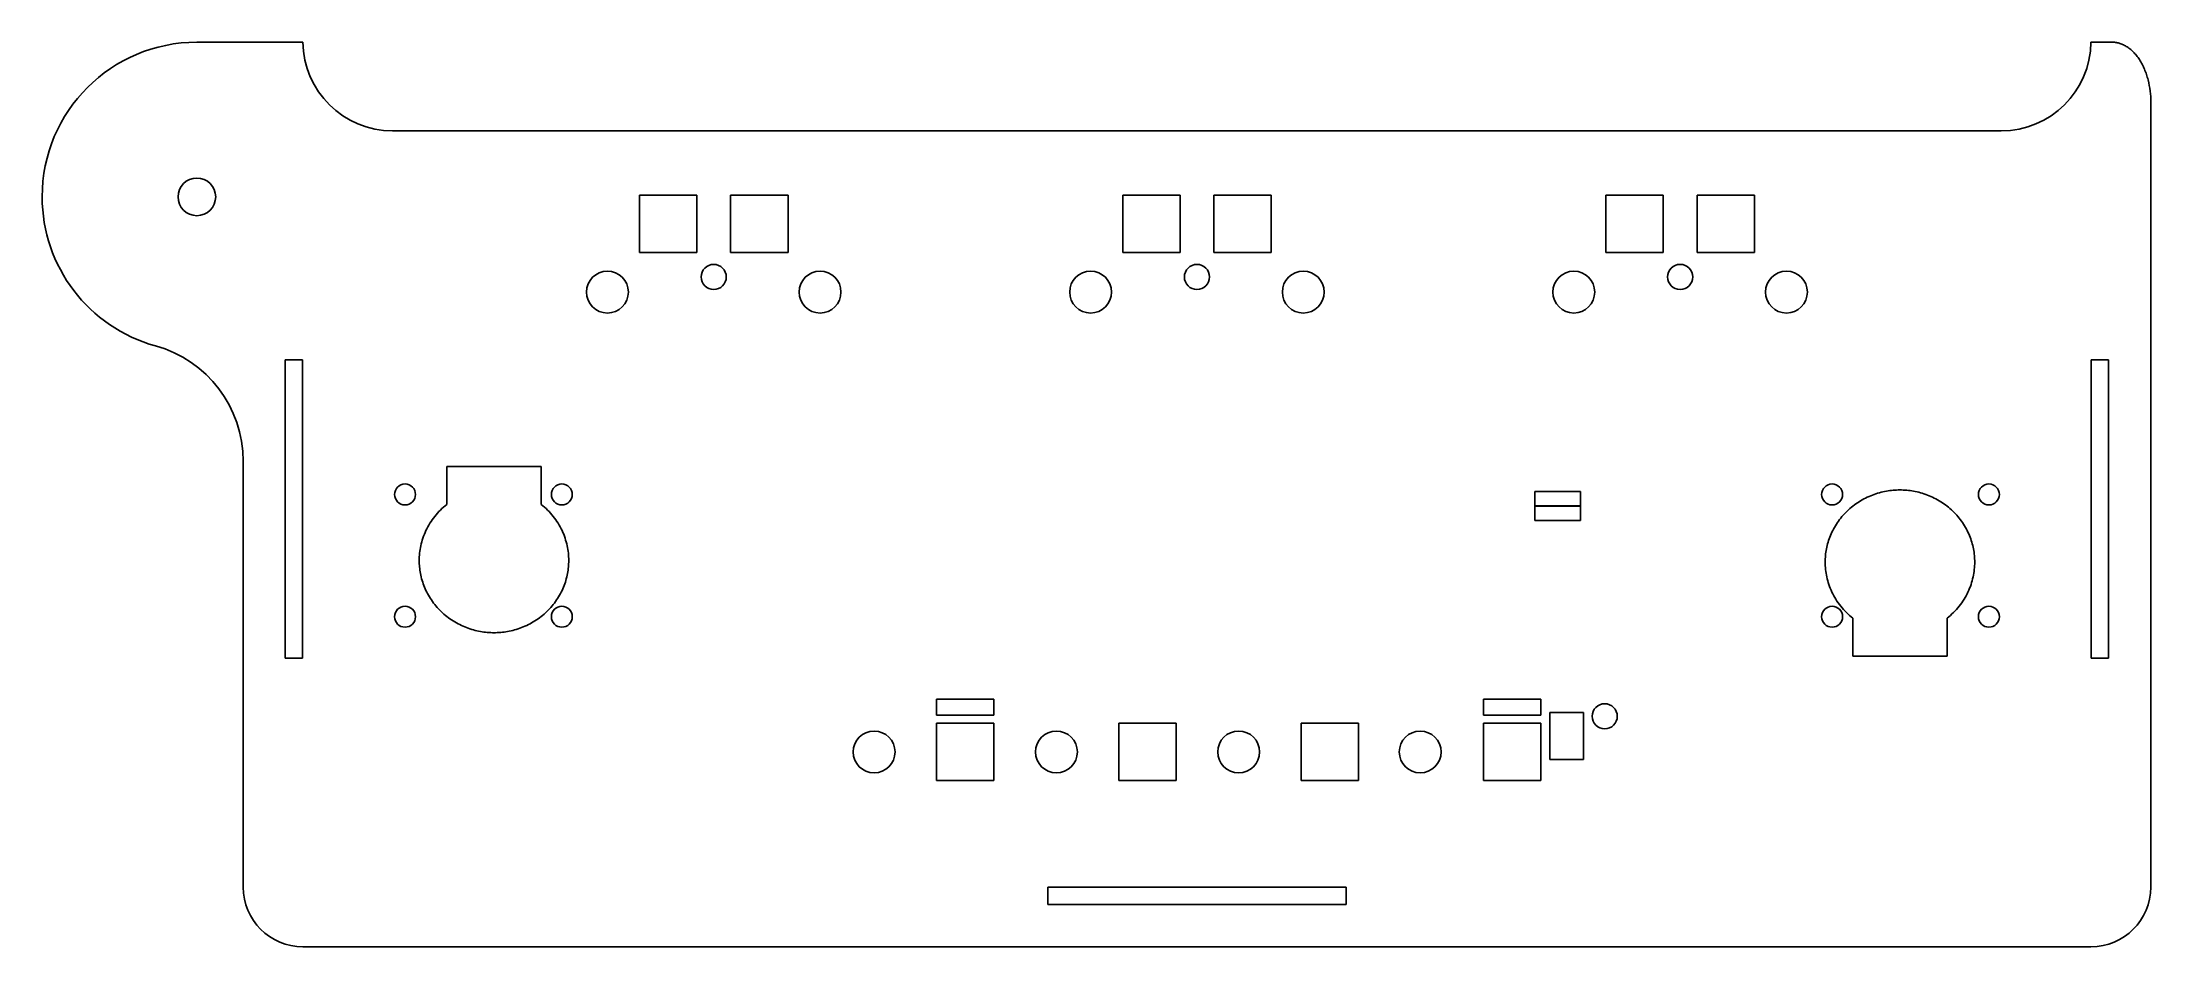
# Model space of a CAD drawing. Extents: x 821 to 1173, y -1508 to -1357.
import ezdxf

# ---------------------------------------------------------------- set-up
doc = ezdxf.new("R2010")
doc.units = 0
doc.layers.add('MAKE2D$VISIBLE$LINES', color=7, linetype='CONTINUOUS')

msp = doc.modelspace()

# ---------------------------------------------------------------- linework, layer by layer
at = {"layer": 'MAKE2D$VISIBLE$LINES'}
for p, q in [((846.52, -1356.65), (864.26, -1356.65)), ((1163.25, -1356.65), (1166.75, -1356.65)), ((1166.75, -1356.65), (1166.9, -1356.65)), ((1166.9, -1356.65), (1167.04, -1356.66)), ((1167.04, -1356.66), (1167.19, -1356.67)), ((1167.19, -1356.67), (1167.34, -1356.69)), ((1167.34, -1356.69), (1167.49, -1356.71)), ((1167.49, -1356.71), (1167.64, -1356.74)), ((1167.64, -1356.74), (1167.79, -1356.77)), ((1167.79, -1356.77), (1167.94, -1356.81)), ((1167.94, -1356.81), (1168.09, -1356.86)), ((1168.09, -1356.86), (1168.24, -1356.91)), ((1168.24, -1356.91), (1168.39, -1356.97)), ((1168.39, -1356.97), (1168.54, -1357.03)), ((1168.54, -1357.03), (1168.69, -1357.1)), ((1168.69, -1357.1), (1168.85, -1357.18)), ((1168.85, -1357.18), (1169, -1357.26)), ((1169, -1357.26), (1169.15, -1357.35)), ((1169.15, -1357.35), (1169.3, -1357.44)), ((1169.3, -1357.44), (1169.45, -1357.54)), ((1169.45, -1357.54), (1169.59, -1357.65)), ((1169.59, -1357.65), (1169.74, -1357.76)), ((1169.74, -1357.76), (1169.89, -1357.88)), ((1169.89, -1357.88), (1170.03, -1358.01)), ((1170.03, -1358.01), (1170.17, -1358.14)), ((1170.17, -1358.14), (1170.31, -1358.28)), ((1170.31, -1358.28), (1170.45, -1358.42)), ((1170.45, -1358.42), (1170.59, -1358.57)), ((1170.59, -1358.57), (1170.72, -1358.72)), ((1170.72, -1358.72), (1170.85, -1358.88)), ((1170.85, -1358.88), (1170.98, -1359.05)), ((1170.98, -1359.05), (1171.11, -1359.22)), ((1171.11, -1359.22), (1171.23, -1359.39)), ((1171.23, -1359.39), (1171.35, -1359.57)), ((1171.35, -1359.57), (1171.47, -1359.76)), ((1171.47, -1359.76), (1171.58, -1359.95)), ((1171.58, -1359.95), (1171.69, -1360.14)), ((1171.69, -1360.14), (1171.8, -1360.34)), ((1171.8, -1360.34), (1171.9, -1360.54)), ((1171.9, -1360.54), (1172.01, -1360.75)), ((1172.01, -1360.75), (1172.1, -1360.96)), ((1172.1, -1360.96), (1172.2, -1361.17)), ((1172.2, -1361.17), (1172.28, -1361.39)), ((1172.28, -1361.39), (1172.37, -1361.61)), ((1172.37, -1361.61), (1172.45, -1361.83)), ((1172.45, -1361.83), (1172.53, -1362.05)), ((1172.53, -1362.05), (1172.6, -1362.28)), ((1172.6, -1362.28), (1172.67, -1362.51)), ((1172.67, -1362.51), (1172.74, -1362.73)), ((1172.74, -1362.73), (1172.8, -1362.96)), ((1172.8, -1362.96), (1172.91, -1363.43)), ((1172.91, -1363.43), (1173, -1363.89)), ((1173, -1363.89), (1173.08, -1364.36)), ((1173.08, -1364.36), (1173.15, -1364.83)), ((1173.15, -1364.83), (1173.19, -1365.29)), ((1173.19, -1365.29), (1173.23, -1365.75)), ((1173.23, -1365.75), (1173.25, -1366.2)), ((1173.25, -1366.2), (1173.25, -1366.65)), ((1173.25, -1366.65), (1173.25, -1371.48)), ((879.26, -1371.48), (1013.75, -1371.48)), ((1013.75, -1371.48), (1148.25, -1371.48)), ((1173.25, -1371.48), (1173.25, -1420.71)), ((930.13, -1382.22), (920.54, -1382.22)), ((920.54, -1382.22), (920.54, -1391.81)), ((930.13, -1391.81), (930.13, -1382.22)), ((945.37, -1382.22), (935.78, -1382.22)), ((935.78, -1382.22), (935.78, -1391.81)), ((945.37, -1391.81), (945.37, -1382.22)), ((1010.93, -1382.22), (1001.34, -1382.22)), ((1001.34, -1382.22), (1001.34, -1391.81)), ((1010.93, -1391.81), (1010.93, -1382.22)), ((1026.17, -1382.22), (1016.58, -1382.22)), ((1016.58, -1382.22), (1016.58, -1391.81)), ((1026.17, -1391.81), (1026.17, -1382.22)), ((1091.73, -1382.22), (1082.14, -1382.22)), ((1082.14, -1382.22), (1082.14, -1391.81)), ((1091.73, -1391.81), (1091.73, -1382.22)), ((1106.97, -1382.22), (1097.38, -1382.22)), ((1097.38, -1382.22), (1097.38, -1391.81)), ((1106.97, -1391.81), (1106.97, -1382.22)), ((920.54, -1391.81), (930.13, -1391.81)), ((935.78, -1391.81), (945.37, -1391.81)), ((1001.34, -1391.81), (1010.93, -1391.81)), ((1016.58, -1391.81), (1026.17, -1391.81)), ((1082.14, -1391.81), (1091.73, -1391.81)), ((1097.38, -1391.81), (1106.97, -1391.81)), ((861.31, -1434.72), (861.31, -1409.77)), ((861.31, -1409.77), (864.21, -1409.77)), ((864.21, -1409.77), (864.21, -1459.67)), ((1163.3, -1459.67), (1163.3, -1409.77)), ((1163.3, -1409.77), (1166.2, -1409.77)), ((1166.2, -1409.77), (1166.2, -1434.72)), ((1173.25, -1420.71), (1173.25, -1497.95)), ((854.26, -1497.95), (854.26, -1426.71)), ((896.21, -1427.59), (888.32, -1427.59)), ((888.32, -1427.59), (888.32, -1433.96)), ((904.09, -1427.59), (896.21, -1427.59)), ((904.09, -1431.26), (904.09, -1427.59)), ((904.09, -1433.96), (904.09, -1431.26)), ((1130.75, -1431.55), (1130.46, -1431.56)), ((1131.03, -1431.54), (1130.75, -1431.55)), ((1131.3, -1431.54), (1131.03, -1431.54)), ((1131.58, -1431.54), (1131.3, -1431.54)), ((1131.86, -1431.55), (1131.58, -1431.54)), ((1132.14, -1431.56), (1131.86, -1431.55)), ((861.31, -1459.67), (861.31, -1434.72)), ((887.25, -1434.91), (887, -1435.17)), ((887.51, -1434.66), (887.25, -1434.91)), ((887.77, -1434.42), (887.51, -1434.66)), ((888.05, -1434.19), (887.77, -1434.42)), ((888.32, -1433.96), (888.05, -1434.19)), ((904.37, -1434.19), (904.09, -1433.96)), ((904.64, -1434.42), (904.37, -1434.19)), ((904.91, -1434.66), (904.64, -1434.42)), ((905.16, -1434.91), (904.91, -1434.66)), ((905.41, -1435.17), (905.16, -1434.91)), ((1077.86, -1431.79), (1070.27, -1431.79)), ((1070.27, -1431.79), (1070.27, -1434.21)), ((1070.27, -1434.21), (1077.86, -1434.21)), ((1077.86, -1434.24), (1070.27, -1434.24)), ((1070.27, -1434.24), (1070.27, -1436.66)), ((1077.86, -1434.21), (1077.86, -1431.79)), ((1077.86, -1436.66), (1077.86, -1434.24)), ((1122.46, -1435.07), (1122.24, -1435.3)), ((1122.7, -1434.86), (1122.46, -1435.07)), ((1122.93, -1434.64), (1122.7, -1434.86)), ((1123.18, -1434.44), (1122.93, -1434.64)), ((1123.42, -1434.24), (1123.18, -1434.44)), ((1123.68, -1434.04), (1123.42, -1434.24)), ((1123.93, -1433.86), (1123.68, -1434.04)), ((1124.2, -1433.68), (1123.93, -1433.86)), ((1124.46, -1433.51), (1124.2, -1433.68)), ((1124.73, -1433.34), (1124.46, -1433.51)), ((1125.01, -1433.18), (1124.73, -1433.34)), ((1125.28, -1433.03), (1125.01, -1433.18)), ((1125.56, -1432.89), (1125.28, -1433.03)), ((1125.84, -1432.75), (1125.56, -1432.89)), ((1126.13, -1432.62), (1125.84, -1432.75)), ((1126.41, -1432.5), (1126.13, -1432.62)), ((1126.7, -1432.39), (1126.41, -1432.5)), ((1126.99, -1432.28), (1126.7, -1432.39)), ((1127.28, -1432.18), (1126.99, -1432.28)), ((1127.57, -1432.09), (1127.28, -1432.18)), ((1127.86, -1432), (1127.57, -1432.09)), ((1128.15, -1431.93), (1127.86, -1432)), ((1128.45, -1431.86), (1128.15, -1431.93)), ((1128.74, -1431.79), (1128.45, -1431.86)), ((1129.03, -1431.74), (1128.74, -1431.79)), ((1129.32, -1431.69), (1129.03, -1431.74)), ((1129.61, -1431.65), (1129.32, -1431.69)), ((1129.89, -1431.61), (1129.61, -1431.65)), ((1130.18, -1431.59), (1129.89, -1431.61)), ((1130.46, -1431.56), (1130.18, -1431.59)), ((1132.43, -1431.59), (1132.14, -1431.56)), ((1132.71, -1431.61), (1132.43, -1431.59)), ((1133, -1431.65), (1132.71, -1431.61)), ((1133.29, -1431.69), (1133, -1431.65)), ((1133.58, -1431.74), (1133.29, -1431.69)), ((1133.87, -1431.79), (1133.58, -1431.74)), ((1134.16, -1431.86), (1133.87, -1431.79)), ((1134.45, -1431.93), (1134.16, -1431.86)), ((1134.74, -1432), (1134.45, -1431.93)), ((1135.03, -1432.09), (1134.74, -1432)), ((1135.32, -1432.18), (1135.03, -1432.09)), ((1135.61, -1432.28), (1135.32, -1432.18)), ((1135.9, -1432.39), (1135.61, -1432.28)), ((1136.19, -1432.5), (1135.9, -1432.39)), ((1136.48, -1432.62), (1136.19, -1432.5)), ((1136.76, -1432.75), (1136.48, -1432.62)), ((1137.04, -1432.89), (1136.76, -1432.75)), ((1137.32, -1433.03), (1137.04, -1432.89)), ((1137.6, -1433.18), (1137.32, -1433.03)), ((1137.87, -1433.34), (1137.6, -1433.18)), ((1138.14, -1433.51), (1137.87, -1433.34)), ((1138.41, -1433.68), (1138.14, -1433.51)), ((1138.67, -1433.86), (1138.41, -1433.68)), ((1138.93, -1434.04), (1138.67, -1433.86)), ((1139.18, -1434.24), (1138.93, -1434.04)), ((1139.43, -1434.44), (1139.18, -1434.24)), ((1139.67, -1434.64), (1139.43, -1434.44)), ((1139.91, -1434.86), (1139.67, -1434.64)), ((1140.14, -1435.07), (1139.91, -1434.86)), ((1140.37, -1435.3), (1140.14, -1435.07)), ((1166.2, -1434.72), (1166.2, -1459.67)), ((884.83, -1438.34), (884.69, -1438.65)), ((884.98, -1438.03), (884.83, -1438.34)), ((885.14, -1437.72), (884.98, -1438.03)), ((885.31, -1437.42), (885.14, -1437.72)), ((885.49, -1437.12), (885.31, -1437.42)), ((885.68, -1436.83), (885.49, -1437.12)), ((885.88, -1436.54), (885.68, -1436.83)), ((886.08, -1436.25), (885.88, -1436.54)), ((886.3, -1435.97), (886.08, -1436.25)), ((886.53, -1435.7), (886.3, -1435.97)), ((886.76, -1435.43), (886.53, -1435.7)), ((887, -1435.17), (886.76, -1435.43)), ((905.65, -1435.43), (905.41, -1435.17)), ((905.89, -1435.7), (905.65, -1435.43)), ((906.11, -1435.97), (905.89, -1435.7)), ((906.33, -1436.25), (906.11, -1435.97)), ((906.54, -1436.54), (906.33, -1436.25)), ((906.74, -1436.83), (906.54, -1436.54)), ((906.93, -1437.12), (906.74, -1436.83)), ((907.11, -1437.42), (906.93, -1437.12)), ((907.28, -1437.72), (907.11, -1437.42)), ((907.44, -1438.03), (907.28, -1437.72)), ((907.59, -1438.34), (907.44, -1438.03)), ((907.73, -1438.65), (907.59, -1438.34)), ((1070.27, -1436.66), (1077.86, -1436.66)), ((1120.06, -1438.34), (1119.92, -1438.61)), ((1120.2, -1438.07), (1120.06, -1438.34)), ((1120.35, -1437.8), (1120.2, -1438.07)), ((1120.5, -1437.53), (1120.35, -1437.8)), ((1120.67, -1437.27), (1120.5, -1437.53)), ((1120.84, -1437), (1120.67, -1437.27)), ((1121.02, -1436.75), (1120.84, -1437)), ((1121.21, -1436.49), (1121.02, -1436.75)), ((1121.4, -1436.25), (1121.21, -1436.49)), ((1121.6, -1436), (1121.4, -1436.25)), ((1121.81, -1435.76), (1121.6, -1436)), ((1122.02, -1435.53), (1121.81, -1435.76)), ((1122.24, -1435.3), (1122.02, -1435.53)), ((1140.59, -1435.53), (1140.37, -1435.3)), ((1140.8, -1435.76), (1140.59, -1435.53)), ((1141.01, -1436), (1140.8, -1435.76)), ((1141.21, -1436.25), (1141.01, -1436)), ((1141.4, -1436.49), (1141.21, -1436.25)), ((1141.59, -1436.75), (1141.4, -1436.49)), ((1141.77, -1437), (1141.59, -1436.75)), ((1141.94, -1437.27), (1141.77, -1437)), ((1142.1, -1437.53), (1141.94, -1437.27)), ((1142.26, -1437.8), (1142.1, -1437.53)), ((1142.41, -1438.07), (1142.26, -1437.8)), ((1142.55, -1438.34), (1142.41, -1438.07)), ((1142.68, -1438.61), (1142.55, -1438.34)), ((883.77, -1442.11), (883.74, -1442.42)), ((883.81, -1441.8), (883.77, -1442.11)), ((883.85, -1441.49), (883.81, -1441.8)), ((883.91, -1441.17), (883.85, -1441.49)), ((883.97, -1440.86), (883.91, -1441.17)), ((884.05, -1440.54), (883.97, -1440.86)), ((884.13, -1440.22), (884.05, -1440.54)), ((884.22, -1439.91), (884.13, -1440.22)), ((884.32, -1439.59), (884.22, -1439.91)), ((884.43, -1439.28), (884.32, -1439.59)), ((884.56, -1438.96), (884.43, -1439.28)), ((884.69, -1438.65), (884.56, -1438.96)), ((907.86, -1438.96), (907.73, -1438.65)), ((907.98, -1439.28), (907.86, -1438.96)), ((908.09, -1439.59), (907.98, -1439.28)), ((908.19, -1439.91), (908.09, -1439.59)), ((908.29, -1440.22), (908.19, -1439.91)), ((908.37, -1440.54), (908.29, -1440.22)), ((908.44, -1440.86), (908.37, -1440.54)), ((908.51, -1441.17), (908.44, -1440.86)), ((908.56, -1441.49), (908.51, -1441.17)), ((908.61, -1441.8), (908.56, -1441.49)), ((908.64, -1442.11), (908.61, -1441.8)), ((908.67, -1442.42), (908.64, -1442.11)), ((1118.92, -1441.97), (1118.88, -1442.25)), ((1118.96, -1441.69), (1118.92, -1441.97)), ((1119.01, -1441.41), (1118.96, -1441.69)), ((1119.07, -1441.13), (1119.01, -1441.41)), ((1119.13, -1440.85), (1119.07, -1441.13)), ((1119.21, -1440.57), (1119.13, -1440.85)), ((1119.29, -1440.29), (1119.21, -1440.57)), ((1119.37, -1440.01), (1119.29, -1440.29)), ((1119.47, -1439.73), (1119.37, -1440.01)), ((1119.57, -1439.45), (1119.47, -1439.73)), ((1119.68, -1439.17), (1119.57, -1439.45)), ((1119.8, -1438.89), (1119.68, -1439.17)), ((1119.92, -1438.61), (1119.8, -1438.89)), ((1142.81, -1438.89), (1142.68, -1438.61)), ((1142.93, -1439.17), (1142.81, -1438.89)), ((1143.04, -1439.45), (1142.93, -1439.17)), ((1143.14, -1439.73), (1143.04, -1439.45)), ((1143.23, -1440.01), (1143.14, -1439.73)), ((1143.32, -1440.29), (1143.23, -1440.01)), ((1143.4, -1440.57), (1143.32, -1440.29)), ((1143.47, -1440.85), (1143.4, -1440.57)), ((1143.54, -1441.13), (1143.47, -1440.85)), ((1143.59, -1441.41), (1143.54, -1441.13)), ((1143.64, -1441.69), (1143.59, -1441.41)), ((1143.69, -1441.97), (1143.64, -1441.69)), ((1143.72, -1442.25), (1143.69, -1441.97)), ((883.72, -1442.73), (883.71, -1443.03)), ((883.71, -1443.03), (883.71, -1443.33)), ((883.71, -1443.33), (883.71, -1443.6)), ((883.71, -1443.6), (883.72, -1443.87)), ((883.74, -1442.42), (883.72, -1442.73)), ((883.72, -1443.87), (883.74, -1444.15)), ((883.74, -1444.15), (883.76, -1444.42)), ((883.76, -1444.42), (883.79, -1444.7)), ((883.79, -1444.7), (883.82, -1444.97)), ((883.82, -1444.97), (883.87, -1445.25)), ((883.87, -1445.25), (883.92, -1445.53)), ((883.92, -1445.53), (883.97, -1445.81)), ((908.44, -1445.81), (908.5, -1445.53)), ((908.5, -1445.53), (908.55, -1445.25)), ((908.55, -1445.25), (908.59, -1444.97)), ((908.59, -1444.97), (908.63, -1444.7)), ((908.63, -1444.7), (908.66, -1444.42)), ((908.66, -1444.42), (908.68, -1444.15)), ((908.69, -1442.73), (908.67, -1442.42)), ((908.68, -1444.15), (908.69, -1443.87)), ((908.7, -1443.03), (908.69, -1442.73)), ((908.69, -1443.87), (908.7, -1443.6)), ((908.71, -1443.33), (908.7, -1443.03)), ((908.7, -1443.6), (908.71, -1443.33)), ((1118.81, -1443.34), (1118.8, -1443.61)), ((1118.8, -1443.61), (1118.81, -1443.91)), ((1118.82, -1443.07), (1118.81, -1443.34)), ((1118.81, -1443.91), (1118.82, -1444.22)), ((1118.83, -1442.8), (1118.82, -1443.07)), ((1118.82, -1444.22), (1118.84, -1444.52)), ((1118.85, -1442.53), (1118.83, -1442.8)), ((1118.84, -1444.52), (1118.87, -1444.83)), ((1118.88, -1442.25), (1118.85, -1442.53)), ((1118.87, -1444.83), (1118.9, -1445.15)), ((1118.9, -1445.15), (1118.95, -1445.46)), ((1118.95, -1445.46), (1119, -1445.77)), ((1143.6, -1445.77), (1143.66, -1445.46)), ((1143.66, -1445.46), (1143.7, -1445.15)), ((1143.7, -1445.15), (1143.74, -1444.83)), ((1143.75, -1442.53), (1143.72, -1442.25)), ((1143.74, -1444.83), (1143.77, -1444.52)), ((1143.77, -1442.8), (1143.75, -1442.53)), ((1143.79, -1443.07), (1143.77, -1442.8)), ((1143.77, -1444.52), (1143.79, -1444.22)), ((1143.8, -1443.34), (1143.79, -1443.07)), ((1143.79, -1444.22), (1143.8, -1443.91)), ((1143.8, -1443.61), (1143.8, -1443.34)), ((1143.8, -1443.91), (1143.8, -1443.61)), ((883.97, -1445.81), (884.04, -1446.09)), ((884.04, -1446.09), (884.11, -1446.38)), ((884.11, -1446.38), (884.19, -1446.66)), ((884.19, -1446.66), (884.28, -1446.94)), ((884.28, -1446.94), (884.37, -1447.22)), ((884.37, -1447.22), (884.47, -1447.5)), ((884.47, -1447.5), (884.58, -1447.78)), ((884.58, -1447.78), (884.7, -1448.06)), ((884.7, -1448.06), (884.83, -1448.33)), ((884.83, -1448.33), (884.96, -1448.61)), ((884.96, -1448.61), (885.1, -1448.88)), ((885.1, -1448.88), (885.25, -1449.15)), ((885.25, -1449.15), (885.41, -1449.42)), ((907, -1449.42), (907.16, -1449.15)), ((907.16, -1449.15), (907.31, -1448.88)), ((907.31, -1448.88), (907.45, -1448.61)), ((907.45, -1448.61), (907.59, -1448.33)), ((907.59, -1448.33), (907.71, -1448.06)), ((907.71, -1448.06), (907.83, -1447.78)), ((907.83, -1447.78), (907.94, -1447.5)), ((907.94, -1447.5), (908.04, -1447.22)), ((908.04, -1447.22), (908.14, -1446.94)), ((908.14, -1446.94), (908.22, -1446.66)), ((908.22, -1446.66), (908.3, -1446.38)), ((908.3, -1446.38), (908.38, -1446.09)), ((908.38, -1446.09), (908.44, -1445.81)), ((1119, -1445.77), (1119.07, -1446.09)), ((1119.07, -1446.09), (1119.14, -1446.4)), ((1119.14, -1446.4), (1119.22, -1446.72)), ((1119.22, -1446.72), (1119.32, -1447.04)), ((1119.32, -1447.04), (1119.42, -1447.35)), ((1119.42, -1447.35), (1119.53, -1447.67)), ((1119.53, -1447.67), (1119.65, -1447.98)), ((1119.65, -1447.98), (1119.78, -1448.3)), ((1119.78, -1448.3), (1119.92, -1448.61)), ((1119.92, -1448.61), (1120.07, -1448.92)), ((1120.07, -1448.92), (1120.23, -1449.22)), ((1142.37, -1449.22), (1142.53, -1448.92)), ((1142.53, -1448.92), (1142.68, -1448.61)), ((1142.68, -1448.61), (1142.82, -1448.3)), ((1142.82, -1448.3), (1142.95, -1447.98)), ((1142.95, -1447.98), (1143.08, -1447.67)), ((1143.08, -1447.67), (1143.19, -1447.35)), ((1143.19, -1447.35), (1143.29, -1447.04)), ((1143.29, -1447.04), (1143.38, -1446.72)), ((1143.38, -1446.72), (1143.46, -1446.4)), ((1143.46, -1446.4), (1143.54, -1446.09)), ((1143.54, -1446.09), (1143.6, -1445.77)), ((885.41, -1449.42), (885.57, -1449.68)), ((885.57, -1449.68), (885.74, -1449.94)), ((885.74, -1449.94), (885.92, -1450.2)), ((885.92, -1450.2), (886.11, -1450.45)), ((886.11, -1450.45), (886.3, -1450.7)), ((886.3, -1450.7), (886.5, -1450.94)), ((886.5, -1450.94), (886.71, -1451.18)), ((886.71, -1451.18), (886.92, -1451.42)), ((886.92, -1451.42), (887.14, -1451.65)), ((887.14, -1451.65), (887.37, -1451.87)), ((887.37, -1451.87), (887.6, -1452.09)), ((887.6, -1452.09), (887.84, -1452.3)), ((887.84, -1452.3), (888.08, -1452.51)), ((888.08, -1452.51), (888.33, -1452.71)), ((888.33, -1452.71), (888.58, -1452.9)), ((903.83, -1452.9), (904.09, -1452.71)), ((904.09, -1452.71), (904.33, -1452.51)), ((904.33, -1452.51), (904.58, -1452.3)), ((904.58, -1452.3), (904.81, -1452.09)), ((904.81, -1452.09), (905.05, -1451.87)), ((905.05, -1451.87), (905.27, -1451.65)), ((905.27, -1451.65), (905.49, -1451.42)), ((905.49, -1451.42), (905.7, -1451.18)), ((905.7, -1451.18), (905.91, -1450.94)), ((905.91, -1450.94), (906.11, -1450.7)), ((906.11, -1450.7), (906.3, -1450.45)), ((906.3, -1450.45), (906.49, -1450.2)), ((906.49, -1450.2), (906.67, -1449.94)), ((906.67, -1449.94), (906.84, -1449.68)), ((906.84, -1449.68), (907, -1449.42)), ((1120.23, -1449.22), (1120.4, -1449.52)), ((1120.4, -1449.52), (1120.58, -1449.82)), ((1120.58, -1449.82), (1120.77, -1450.12)), ((1120.77, -1450.12), (1120.97, -1450.41)), ((1120.97, -1450.41), (1121.18, -1450.69)), ((1121.18, -1450.69), (1121.4, -1450.97)), ((1121.4, -1450.97), (1121.62, -1451.25)), ((1121.62, -1451.25), (1121.85, -1451.52)), ((1121.85, -1451.52), (1122.1, -1451.78)), ((1122.1, -1451.78), (1122.35, -1452.03)), ((1122.35, -1452.03), (1122.6, -1452.28)), ((1122.6, -1452.28), (1122.87, -1452.52)), ((1122.87, -1452.52), (1123.14, -1452.76)), ((1139.46, -1452.76), (1139.74, -1452.52)), ((1139.74, -1452.52), (1140, -1452.28)), ((1140, -1452.28), (1140.26, -1452.03)), ((1140.26, -1452.03), (1140.51, -1451.78)), ((1140.51, -1451.78), (1140.75, -1451.52)), ((1140.75, -1451.52), (1140.98, -1451.25)), ((1140.98, -1451.25), (1141.21, -1450.97)), ((1141.21, -1450.97), (1141.43, -1450.69)), ((1141.43, -1450.69), (1141.63, -1450.41)), ((1141.63, -1450.41), (1141.83, -1450.12)), ((1141.83, -1450.12), (1142.02, -1449.82)), ((1142.02, -1449.82), (1142.2, -1449.52)), ((1142.2, -1449.52), (1142.37, -1449.22)), ((888.58, -1452.9), (888.84, -1453.09)), ((888.84, -1453.09), (889.1, -1453.27)), ((889.1, -1453.27), (889.37, -1453.44)), ((889.37, -1453.44), (889.64, -1453.61)), ((889.64, -1453.61), (889.91, -1453.76)), ((889.91, -1453.76), (890.19, -1453.92)), ((890.19, -1453.92), (890.47, -1454.06)), ((890.47, -1454.06), (890.75, -1454.2)), ((890.75, -1454.2), (891.03, -1454.33)), ((891.03, -1454.33), (891.32, -1454.45)), ((891.32, -1454.45), (891.61, -1454.56)), ((891.61, -1454.56), (891.89, -1454.67)), ((891.89, -1454.67), (892.19, -1454.77)), ((892.19, -1454.77), (892.48, -1454.86)), ((892.48, -1454.86), (892.77, -1454.94)), ((892.77, -1454.94), (893.06, -1455.02)), ((893.06, -1455.02), (893.35, -1455.09)), ((893.35, -1455.09), (893.64, -1455.15)), ((893.64, -1455.15), (893.93, -1455.21)), ((893.93, -1455.21), (894.22, -1455.26)), ((894.22, -1455.26), (894.51, -1455.3)), ((894.51, -1455.3), (894.8, -1455.33)), ((894.8, -1455.33), (895.08, -1455.36)), ((895.08, -1455.36), (895.37, -1455.38)), ((895.37, -1455.38), (895.65, -1455.4)), ((895.65, -1455.4), (895.93, -1455.41)), ((895.93, -1455.41), (896.21, -1455.41)), ((896.21, -1455.41), (896.48, -1455.41)), ((896.48, -1455.41), (896.76, -1455.4)), ((896.76, -1455.4), (897.05, -1455.38)), ((897.05, -1455.38), (897.33, -1455.36)), ((897.33, -1455.36), (897.62, -1455.33)), ((897.62, -1455.33), (897.9, -1455.3)), ((897.9, -1455.3), (898.19, -1455.26)), ((898.19, -1455.26), (898.48, -1455.21)), ((898.48, -1455.21), (898.77, -1455.15)), ((898.77, -1455.15), (899.06, -1455.09)), ((899.06, -1455.09), (899.35, -1455.02)), ((899.35, -1455.02), (899.65, -1454.94)), ((899.65, -1454.94), (899.94, -1454.86)), ((899.94, -1454.86), (900.23, -1454.77)), ((900.23, -1454.77), (900.52, -1454.67)), ((900.52, -1454.67), (900.81, -1454.56)), ((900.81, -1454.56), (901.1, -1454.45)), ((901.1, -1454.45), (901.38, -1454.33)), ((901.38, -1454.33), (901.67, -1454.2)), ((901.67, -1454.2), (901.95, -1454.06)), ((901.95, -1454.06), (902.23, -1453.92)), ((902.23, -1453.92), (902.5, -1453.76)), ((902.5, -1453.76), (902.78, -1453.61)), ((902.78, -1453.61), (903.05, -1453.44)), ((903.05, -1453.44), (903.31, -1453.27)), ((903.31, -1453.27), (903.58, -1453.09)), ((903.58, -1453.09), (903.83, -1452.9)), ((1123.14, -1452.76), (1123.42, -1452.98)), ((1123.42, -1452.98), (1123.42, -1455.69)), ((1123.42, -1455.69), (1123.42, -1459.36)), ((1139.19, -1452.98), (1139.46, -1452.76)), ((1139.19, -1459.36), (1139.19, -1452.98)), ((864.21, -1459.67), (861.31, -1459.67)), ((1123.42, -1459.36), (1131.3, -1459.36)), ((1131.3, -1459.36), (1139.19, -1459.36)), ((1166.2, -1459.67), (1163.3, -1459.67)), ((979.8, -1466.53), (970.21, -1466.53)), ((970.21, -1466.53), (970.21, -1469.21)), ((979.8, -1469.21), (979.8, -1466.53)), ((1071.24, -1466.53), (1061.65, -1466.53)), ((1061.65, -1466.53), (1061.65, -1469.21)), ((1071.24, -1469.21), (1071.24, -1466.53)), ((970.21, -1469.21), (979.8, -1469.21)), ((1061.65, -1469.21), (1071.24, -1469.21)), ((1078.41, -1468.75), (1072.78, -1468.75)), ((1072.78, -1468.75), (1072.78, -1476.64)), ((1078.41, -1476.64), (1078.41, -1468.75)), ((979.8, -1470.57), (970.21, -1470.57)), ((970.21, -1470.57), (970.21, -1480.16)), ((979.8, -1480.16), (979.8, -1470.57)), ((1010.28, -1470.57), (1000.69, -1470.57)), ((1000.69, -1470.57), (1000.69, -1480.16)), ((1010.28, -1480.16), (1010.28, -1470.57)), ((1040.76, -1470.57), (1031.17, -1470.57)), ((1031.17, -1470.57), (1031.17, -1480.16)), ((1040.76, -1480.16), (1040.76, -1470.57)), ((1071.24, -1470.57), (1061.65, -1470.57)), ((1061.65, -1470.57), (1061.65, -1480.16)), ((1071.24, -1480.16), (1071.24, -1470.57)), ((1072.78, -1476.64), (1078.41, -1476.64)), ((970.21, -1480.16), (979.8, -1480.16)), ((1000.69, -1480.16), (1010.28, -1480.16)), ((1031.17, -1480.16), (1040.76, -1480.16)), ((1061.65, -1480.16), (1071.24, -1480.16)), ((988.8, -1500.9), (988.8, -1498)), ((988.8, -1498), (1038.7, -1498)), ((1038.7, -1498), (1038.7, -1500.9)), ((1013.75, -1500.9), (988.8, -1500.9)), ((1038.7, -1500.9), (1013.75, -1500.9)), ((1013.75, -1507.95), (864.26, -1507.95)), ((1163.25, -1507.95), (1013.75, -1507.95))]:
    msp.add_line(p, q, dxfattribs=at)
for centre, radius in [((846.52, -1382.52), 3.15), ((915.17, -1398.45), 3.5), ((932.95, -1395.91), 2.1), ((950.73, -1398.45), 3.5), ((995.97, -1398.45), 3.5), ((1013.75, -1395.91), 2.1), ((1031.53, -1398.45), 3.5), ((1076.77, -1398.45), 3.5), ((1094.55, -1395.91), 2.1), ((1112.33, -1398.45), 3.5), ((881.33, -1432.29), 1.75), ((907.55, -1432.29), 1.75), ((1119.96, -1432.29), 1.75), ((1146.18, -1432.29), 1.75), ((881.33, -1452.74), 1.75), ((907.55, -1452.74), 1.75), ((1119.96, -1452.74), 1.75), ((1146.18, -1452.74), 1.75), ((1081.94, -1469.39), 2.1), ((959.77, -1475.36), 3.5), ((990.25, -1475.36), 3.5), ((1020.73, -1475.36), 3.5), ((1051.08, -1475.36), 3.5)]:
    msp.add_circle(centre, radius, dxfattribs=at)
for centre, radius, start, end in [((846.52, -1382.52), 25.87, 90, 180), ((879.26, -1356.48), 15, 180.6366, 269.9996), ((1148.25, -1356.48), 15, 270.0004, 359.3634), ((846.52, -1382.52), 25.87, 180, 254.4851), ((834.26, -1426.71), 20, 0, 74.4851), ((864.26, -1497.95), 10, 180, 270), ((1163.25, -1497.95), 10, 270, 360)]:
    msp.add_arc(centre, radius, start, end, dxfattribs=at)

doc.saveas('drawing.dxf')
